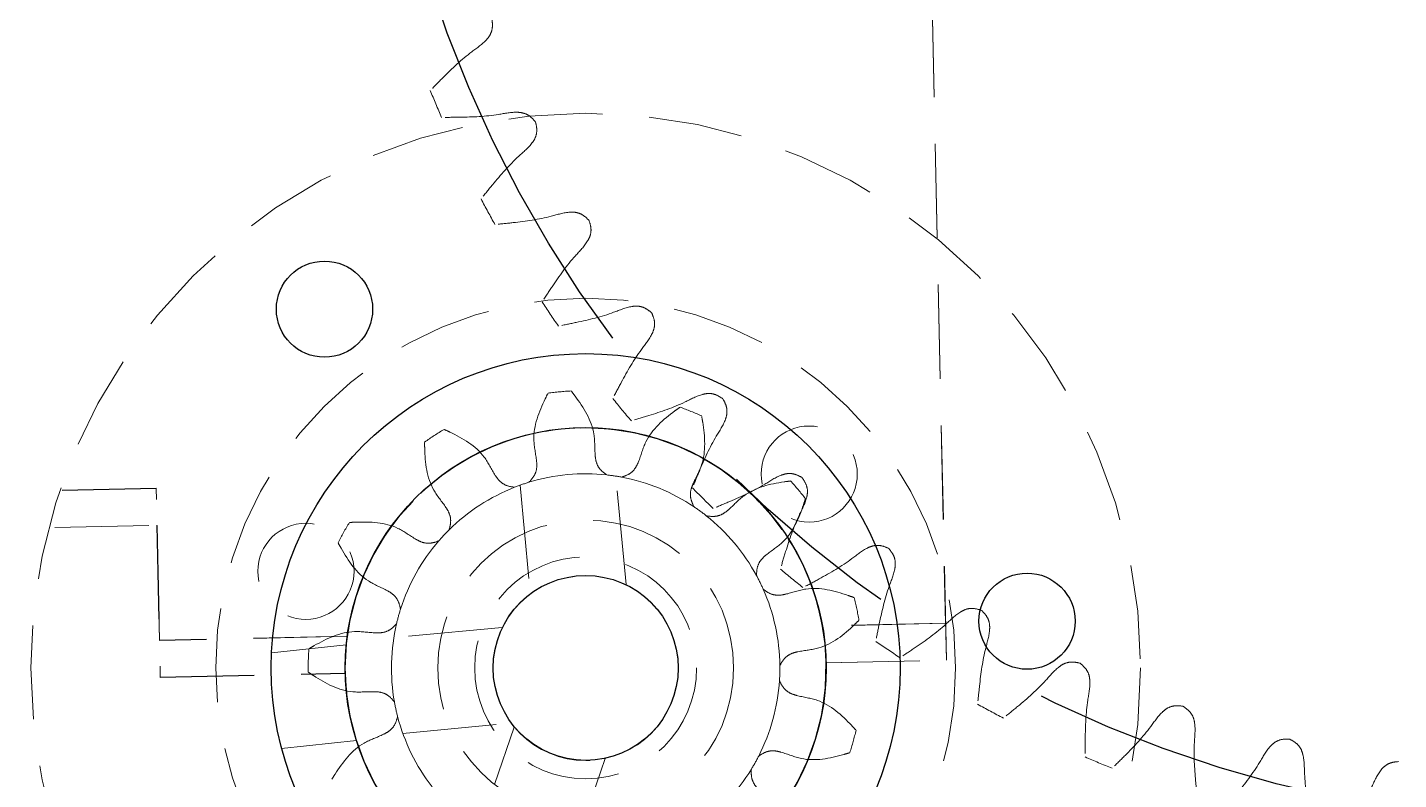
# Model space of a CAD drawing. Header units: millimetres. Extents: x 0 to 420, y 0 to 297.
# Drawn here: x 92.2 to 110.73, y 220.93 to 231.11 of the extents above; entities that cross this region are included whole.
import ezdxf

# ---------------------------------------------------------------- set-up
doc = ezdxf.new("R2010")
doc.units = ezdxf.units.MM
doc.linetypes.add('CENTERX2', pattern=[20.32, 12.7, -2.54, 2.54, -2.54])
doc.linetypes.add('HIDDEN', pattern=[1.905, 1.27, -0.635])

msp = doc.modelspace()

# ---------------------------------------------------------------- linework, layer by layer
at = {"color": 7, "linetype": 'HIDDEN', "lineweight": 18}
for p, q in [((104.258, 239.054), (104.606, 223.048)), ((104.258, 239.052), (104.607, 223.047)), ((104.617, 222.549), (104.269, 238.554)), ((104.618, 222.547), (104.269, 238.552)), ((100.288, 223.573), (100.15, 225.037)), ((93.937, 224.873), (84.939, 224.678)), ((93.938, 224.871), (84.94, 224.675)), ((93.981, 222.817), (93.937, 224.873)), ((93.983, 222.815), (93.938, 224.871)), ((98.856, 224.917), (98.994, 223.449)), ((84.95, 224.178), (93.948, 224.374)), ((84.951, 224.175), (93.949, 224.371)), ((93.948, 224.374), (93.992, 222.317)), ((93.949, 224.371), (93.993, 222.315)), ((98.614, 222.99), (97.148, 222.852)), ((104.606, 223.048), (102.941, 223.012)), ((104.607, 223.047), (102.942, 223.011)), ((96.52, 222.873), (93.981, 222.817)), ((96.521, 222.871), (93.983, 222.815)), ((96.505, 222.755), (95.497, 222.648)), ((102.99, 222.513), (104.617, 222.549)), ((102.991, 222.512), (104.618, 222.547)), ((93.992, 222.317), (96.492, 222.372)), ((93.993, 222.315), (96.493, 222.37)), ((97.269, 221.558), (98.735, 221.696)), ((98.777, 221.642), (98.509, 220.866)), ((95.633, 221.356), (96.643, 221.462)), ((99.738, 220.441), (100.006, 221.219))]:
    msp.add_line(p, q, dxfattribs=at)
at = {"color": 7, "linetype": 'Continuous', "lineweight": 25}
for p, q in [((95.497, 222.648), (95.496, 222.648)), ((95.632, 221.355), (95.633, 221.356))]:
    msp.add_line(p, q, dxfattribs=at)
for centre, radius in [((99.742, 222.444), 43.065), ((96.212, 227.295), 0.65), ((99.742, 222.444), 4.25), ((99.742, 222.444), 3.25), ((99.742, 222.444), 3.25), ((99.742, 222.444), 1.25), ((99.742, 222.444), 1.25), ((105.708, 223.075), 0.65)]:
    msp.add_circle(centre, radius, dxfattribs=at)
at = {"color": 7, "linetype": 'CENTERX2'}
for centre, radius in [((113.135, 236.616), 16.25), ((99.742, 222.444), 3.25)]:
    msp.add_circle(centre, radius, dxfattribs=at)
at = {"color": 7, "linetype": 'HIDDEN', "lineweight": 18}
for centre, radius in [((99.742, 222.444), 7.5), ((99.742, 222.444), 5), ((99.742, 222.441), 3.25), ((102.763, 225.065), 0.65), ((99.742, 222.444), 2), ((95.961, 223.75), 0.65), ((99.742, 222.444), 1.5), ((99.742, 222.441), 1.25)]:
    msp.add_circle(centre, radius, dxfattribs=at)
for centre, radius, start, end in [((113.135, 236.616), 16.75, 202.3306, 203.681), ((113.135, 236.616), 15.625, 205.7567, 205.7933), ((113.135, 236.616), 16.75, 207.8691, 209.2194), ((113.135, 236.616), 15.625, 211.2951, 211.3318), ((113.135, 236.616), 16.75, 213.4075, 214.7579), ((113.135, 236.616), 15.625, 216.8336, 216.8703), ((99.742, 222.444), 3.75, 92.9754, 97.787), ((113.135, 236.616), 16.75, 218.946, 220.2963), ((99.742, 222.444), 3.75, 65.2831, 70.0947), ((113.135, 236.616), 15.625, 222.3721, 222.4087), ((99.741, 222.442), 3.25, 10.0959, 172.3961), ((99.742, 222.441), 3.25, 10.0991, 172.3993), ((99.742, 222.444), 3.75, 120.6677, 125.4793), ((99.742, 222.444), 2.625, 83.7538, 107.0086), ((99.742, 222.444), 2.625, 79.3163, 83.7538), ((99.742, 222.444), 2.625, 56.0615, 79.3163), ((113.135, 236.616), 15.625, 227.9105, 227.9472), ((99.742, 222.444), 2.625, 111.4461, 134.701), ((99.742, 222.444), 2.625, 107.0086, 111.4461), ((113.135, 236.616), 16.75, 224.4844, 225.8348), ((99.742, 222.444), 3.75, 37.5908, 42.4024), ((99.742, 222.444), 2.625, 51.624, 56.0615), ((99.742, 222.444), 2.625, 28.3692, 51.624), ((99.742, 222.444), 3.75, 148.36, 153.1717), ((99.742, 222.444), 2.625, 134.701, 139.1384), ((99.742, 222.444), 2.625, 139.1384, 162.3933), ((113.135, 236.616), 15.625, 233.449, 233.4856), ((99.742, 222.444), 2.625, 23.9317, 28.3692), ((113.135, 236.616), 16.75, 230.0229, 231.3733), ((99.742, 222.444), 2.625, 0.6769, 23.9317), ((99.742, 222.444), 3.75, 9.8985, 14.7101), ((99.742, 222.444), 2.625, 162.3933, 166.8307), ((113.135, 236.616), 15.625, 238.9874, 239.0241), ((99.742, 222.444), 2.625, 166.8307, 190.0856), ((113.135, 236.616), 16.75, 235.5614, 236.9117), ((99.742, 222.444), 3.75, 176.0524, 180.864), ((99.741, 222.442), 3.25, 181.246, 1.246), ((99.742, 222.441), 3.25, 181.2492, 1.2492), ((99.742, 222.444), 2.625, 356.2394, 0.6769), ((113.135, 236.616), 15.625, 244.5259, 244.5626), ((99.742, 222.444), 2.625, 332.9846, 356.2394), ((99.742, 222.444), 2.625, 190.0856, 194.5231), ((113.135, 236.616), 16.75, 241.0998, 242.4502), ((113.135, 236.616), 15.625, 250.0644, 250.101), ((99.742, 222.444), 2.625, 194.5231, 217.7779), ((99.742, 222.444), 3.75, 342.2062, 347.0178), ((113.135, 236.616), 15.625, 255.6028, 255.6395), ((99.742, 222.444), 2.625, 328.5471, 332.9846), ((113.135, 236.616), 16.75, 246.6383, 247.9886), ((99.742, 222.444), 2.625, 305.2923, 328.5471)]:
    msp.add_arc(centre, radius, start, end, dxfattribs=at)
for points, knots in [([(98.477, 231.207), (98.481, 231.17), (98.487, 231.103), (98.458, 231.01), (98.37, 230.893), (98.126, 230.731), (97.878, 230.494), (97.699, 230.31), (97.642, 230.252)], [0, 0, 0, 0, 0.083757, 0.152386, 0.216575, 0.414392, 0.81295, 1, 1, 1, 1]), ([(99.063, 229.826), (99.039, 229.854), (98.996, 229.906), (98.908, 229.949), (98.763, 229.967), (98.477, 229.904), (98.134, 229.89), (97.878, 229.889), (97.796, 229.888)], [0, 0, 0, 0, 0.083757, 0.152386, 0.216575, 0.414392, 0.81295, 1, 1, 1, 1]), ([(99.067, 229.817), (99.075, 229.781), (99.088, 229.715), (99.068, 229.619), (98.991, 229.495), (98.764, 229.31), (98.54, 229.05), (98.379, 228.85), (98.328, 228.786)], [0, 0, 0, 0, 0.083757, 0.152386, 0.216575, 0.414392, 0.81295, 1, 1, 1, 1]), ([(99.784, 228.5), (99.757, 228.525), (99.709, 228.572), (99.618, 228.607), (99.472, 228.61), (99.193, 228.52), (98.853, 228.473), (98.598, 228.448), (98.517, 228.439)], [0, 0, 0, 0, 0.0837574, 0.1523862, 0.2165752, 0.4143916, 0.8129503, 1, 1, 1, 1]), ([(99.789, 228.491), (99.8, 228.456), (99.82, 228.391), (99.809, 228.294), (99.744, 228.163), (99.536, 227.957), (99.338, 227.677), (99.198, 227.462), (99.153, 227.393)], [0, 0, 0, 0, 0.083757, 0.152386, 0.216575, 0.414392, 0.81295, 1, 1, 1, 1]), ([(100.63, 227.249), (100.601, 227.272), (100.548, 227.314), (100.454, 227.34), (100.308, 227.329), (100.04, 227.212), (99.706, 227.133), (99.455, 227.083), (99.374, 227.067)], [0, 0, 0, 0, 0.083757, 0.152386, 0.216575, 0.414392, 0.81295, 1, 1, 1, 1]), ([(100.636, 227.241), (100.65, 227.207), (100.676, 227.144), (100.674, 227.047), (100.622, 226.91), (100.435, 226.685), (100.265, 226.387), (100.146, 226.16), (100.108, 226.087)], [0, 0, 0, 0, 0.083757, 0.152386, 0.216575, 0.414392, 0.81295, 1, 1, 1, 1]), ([(98.974, 224.954), (99.002, 224.984), (99.053, 225.039), (99.085, 225.144), (99.076, 225.306), (98.998, 225.622), (99.122, 225.937), (99.221, 226.134), (99.233, 226.159)], [0, 0, 0, 0, 0.097265, 0.176196, 0.251012, 0.478778, 0.932445, 1, 1, 1, 1]), ([(100.027, 225.053), (99.994, 225.078), (99.933, 225.122), (99.882, 225.22), (99.861, 225.38), (99.879, 225.705), (99.698, 225.992), (99.564, 226.166), (99.547, 226.189)], [0, 0, 0, 0, 0.097265, 0.176196, 0.251012, 0.478778, 0.932445, 1, 1, 1, 1]), ([(101.592, 226.086), (101.561, 226.106), (101.505, 226.143), (101.409, 226.16), (101.265, 226.134), (101.009, 225.992), (100.684, 225.881), (100.438, 225.807), (100.36, 225.783)], [0, 0, 0, 0, 0.083757, 0.152386, 0.216575, 0.414392, 0.81295, 1, 1, 1, 1]), ([(100.228, 225.023), (100.267, 225.037), (100.339, 225.062), (100.415, 225.14), (100.483, 225.288), (100.56, 225.603), (100.816, 225.825), (100.995, 225.953), (101.018, 225.97)], [0, 0, 0, 0, 0.097265, 0.176196, 0.251012, 0.478778, 0.932445, 1, 1, 1, 1]), ([(101.599, 226.078), (101.616, 226.046), (101.648, 225.986), (101.656, 225.889), (101.618, 225.748), (101.453, 225.506), (101.313, 225.192), (101.216, 224.955), (101.185, 224.879)], [0, 0, 0, 0, 0.0837574, 0.1523862, 0.2165752, 0.4143916, 0.8129503, 1, 1, 1, 1]), ([(101.207, 224.621), (101.189, 224.659), (101.156, 224.727), (101.156, 224.836), (101.212, 224.988), (101.378, 225.267), (101.352, 225.606), (101.314, 225.822), (101.31, 225.85)], [0, 0, 0, 0, 0.097265, 0.176196, 0.251012, 0.478778, 0.932445, 1, 1, 1, 1]), ([(98.782, 224.887), (98.741, 224.893), (98.666, 224.904), (98.576, 224.967), (98.482, 225.099), (98.347, 225.395), (98.054, 225.565), (97.855, 225.657), (97.829, 225.669)], [0, 0, 0, 0, 0.0972649, 0.1761957, 0.251012, 0.4787776, 0.9324452, 1, 1, 1, 1]), ([(97.895, 224.309), (97.906, 224.35), (97.926, 224.422), (97.905, 224.53), (97.822, 224.669), (97.606, 224.912), (97.569, 225.249), (97.565, 225.469), (97.565, 225.497)], [0, 0, 0, 0, 0.097265, 0.176196, 0.251012, 0.478778, 0.932445, 1, 1, 1, 1]), ([(102.662, 225.021), (102.629, 225.038), (102.57, 225.069), (102.473, 225.077), (102.332, 225.038), (102.091, 224.872), (101.778, 224.729), (101.541, 224.632), (101.465, 224.601)], [0, 0, 0, 0, 0.083757, 0.152386, 0.216575, 0.414392, 0.81295, 1, 1, 1, 1]), ([(102.67, 225.014), (102.69, 224.983), (102.727, 224.927), (102.745, 224.831), (102.72, 224.687), (102.58, 224.43), (102.47, 224.105), (102.397, 223.859), (102.374, 223.78)], [0, 0, 0, 0, 0.083757, 0.152386, 0.216575, 0.414392, 0.81295, 1, 1, 1, 1]), ([(101.371, 224.501), (101.412, 224.495), (101.487, 224.485), (101.591, 224.518), (101.719, 224.618), (101.935, 224.861), (102.265, 224.939), (102.482, 224.968), (102.511, 224.972)], [0, 0, 0, 0, 0.097265, 0.176196, 0.251012, 0.478778, 0.932445, 1, 1, 1, 1]), ([(102.051, 223.691), (102.053, 223.732), (102.055, 223.808), (102.106, 223.905), (102.226, 224.014), (102.503, 224.183), (102.637, 224.495), (102.704, 224.704), (102.713, 224.731)], [0, 0, 0, 0, 0.097265, 0.176196, 0.251012, 0.478778, 0.932445, 1, 1, 1, 1]), ([(97.756, 224.161), (97.717, 224.147), (97.646, 224.123), (97.537, 224.136), (97.393, 224.21), (97.136, 224.409), (96.797, 224.423), (96.577, 224.412), (96.549, 224.411)], [0, 0, 0, 0, 0.097265, 0.176196, 0.251012, 0.478778, 0.932445, 1, 1, 1, 1]), ([(97.24, 223.238), (97.231, 223.278), (97.214, 223.352), (97.146, 223.438), (97.007, 223.522), (96.704, 223.637), (96.514, 223.918), (96.409, 224.111), (96.395, 224.136)], [0, 0, 0, 0, 0.097265, 0.176196, 0.251012, 0.478778, 0.932445, 1, 1, 1, 1]), ([(103.83, 224.064), (103.796, 224.078), (103.734, 224.103), (103.636, 224.101), (103.499, 224.049), (103.276, 223.86), (102.978, 223.689), (102.752, 223.569), (102.679, 223.53)], [0, 0, 0, 0, 0.083757, 0.152386, 0.216575, 0.414392, 0.81295, 1, 1, 1, 1]), ([(103.838, 224.058), (103.862, 224.029), (103.904, 223.977), (103.931, 223.883), (103.92, 223.737), (103.805, 223.468), (103.728, 223.134), (103.679, 222.882), (103.663, 222.802)], [0, 0, 0, 0, 0.083757, 0.152386, 0.216575, 0.414392, 0.81295, 1, 1, 1, 1]), ([(102.141, 223.508), (102.175, 223.484), (102.236, 223.44), (102.344, 223.421), (102.503, 223.449), (102.807, 223.565), (103.135, 223.48), (103.342, 223.405), (103.369, 223.396)], [0, 0, 0, 0, 0.097265, 0.176196, 0.251012, 0.478778, 0.932445, 1, 1, 1, 1]), ([(105.085, 223.224), (105.05, 223.235), (104.985, 223.254), (104.888, 223.243), (104.757, 223.178), (104.553, 222.968), (104.273, 222.769), (104.059, 222.627), (103.991, 222.582)], [0, 0, 0, 0, 0.083757, 0.152386, 0.216575, 0.414392, 0.81295, 1, 1, 1, 1]), ([(105.094, 223.219), (105.12, 223.193), (105.167, 223.145), (105.202, 223.054), (105.206, 222.908), (105.118, 222.629), (105.073, 222.289), (105.048, 222.033), (105.04, 221.952)], [0, 0, 0, 0, 0.0837574, 0.1523862, 0.2165752, 0.4143916, 0.8129503, 1, 1, 1, 1]), ([(97.186, 223.042), (97.157, 223.011), (97.106, 222.956), (97.003, 222.918), (96.841, 222.916), (96.521, 222.973), (96.214, 222.828), (96.025, 222.716), (96, 222.702)], [0, 0, 0, 0, 0.097265, 0.176196, 0.251012, 0.478778, 0.932445, 1, 1, 1, 1]), ([(102.366, 222.475), (102.387, 222.511), (102.424, 222.577), (102.514, 222.639), (102.671, 222.679), (102.995, 222.701), (103.259, 222.914), (103.415, 223.068), (103.436, 223.088)], [0, 0, 0, 0, 0.097265, 0.176196, 0.251012, 0.478778, 0.932445, 1, 1, 1, 1]), ([(106.415, 222.51), (106.379, 222.517), (106.313, 222.53), (106.217, 222.509), (106.093, 222.432), (105.91, 222.204), (105.651, 221.978), (105.452, 221.817), (105.388, 221.765)], [0, 0, 0, 0, 0.083757, 0.152386, 0.216575, 0.414392, 0.81295, 1, 1, 1, 1]), ([(106.424, 222.506), (106.453, 222.482), (106.504, 222.439), (106.548, 222.352), (106.566, 222.207), (106.505, 221.92), (106.493, 221.577), (106.493, 221.321), (106.494, 221.239)], [0, 0, 0, 0, 0.083757, 0.152386, 0.216575, 0.414392, 0.81295, 1, 1, 1, 1]), ([(97.157, 221.984), (97.13, 222.016), (97.082, 222.073), (96.981, 222.117), (96.819, 222.128), (96.497, 222.089), (96.198, 222.249), (96.016, 222.371), (95.992, 222.387)], [0, 0, 0, 0, 0.097265, 0.176196, 0.251012, 0.478778, 0.932445, 1, 1, 1, 1]), ([(102.361, 222.271), (102.379, 222.234), (102.413, 222.167), (102.5, 222.1), (102.654, 222.051), (102.977, 222.012), (103.228, 221.784), (103.377, 221.622), (103.396, 221.601)], [0, 0, 0, 0, 0.097265, 0.176196, 0.251012, 0.478778, 0.932445, 1, 1, 1, 1]), ([(107.808, 221.927), (107.771, 221.931), (107.704, 221.937), (107.611, 221.908), (107.495, 221.818), (107.335, 221.574), (107.099, 221.324), (106.916, 221.144), (106.858, 221.087)], [0, 0, 0, 0, 0.083757, 0.152386, 0.216575, 0.414392, 0.81295, 1, 1, 1, 1]), ([(107.817, 221.924), (107.848, 221.903), (107.904, 221.865), (107.956, 221.783), (107.988, 221.64), (107.954, 221.349), (107.976, 221.006), (108.001, 220.751), (108.009, 220.67)], [0, 0, 0, 0, 0.083757, 0.152386, 0.216575, 0.414392, 0.81295, 1, 1, 1, 1]), ([(97.2, 221.785), (97.189, 221.745), (97.169, 221.673), (97.096, 221.591), (96.953, 221.514), (96.644, 221.415), (96.439, 221.145), (96.324, 220.958), (96.309, 220.934)], [0, 0, 0, 0, 0.0972649, 0.1761957, 0.251012, 0.4787776, 0.9324452, 1, 1, 1, 1]), ([(109.25, 221.482), (109.213, 221.482), (109.146, 221.482), (109.057, 221.443), (108.95, 221.343), (108.813, 221.084), (108.603, 220.813), (108.438, 220.616), (108.386, 220.553)], [0, 0, 0, 0, 0.083757, 0.152386, 0.216575, 0.414392, 0.81295, 1, 1, 1, 1]), ([(109.26, 221.479), (109.293, 221.461), (109.352, 221.429), (109.412, 221.352), (109.457, 221.213), (109.452, 220.92), (109.506, 220.581), (109.556, 220.33), (109.572, 220.249)], [0, 0, 0, 0, 0.083757, 0.152386, 0.216575, 0.414392, 0.81295, 1, 1, 1, 1]), ([(102.08, 221.251), (102.115, 221.274), (102.178, 221.315), (102.287, 221.328), (102.445, 221.291), (102.742, 221.159), (103.075, 221.226), (103.285, 221.289), (103.312, 221.298)], [0, 0, 0, 0, 0.097265, 0.176196, 0.251012, 0.478778, 0.932445, 1, 1, 1, 1]), ([(110.729, 221.177), (110.692, 221.174), (110.625, 221.167), (110.54, 221.12), (110.443, 221.01), (110.333, 220.739), (110.149, 220.449), (110.004, 220.238), (109.958, 220.17)], [0, 0, 0, 0, 0.083757, 0.152386, 0.216575, 0.414392, 0.81295, 1, 1, 1, 1]), ([(101.981, 221.074), (101.98, 221.032), (101.978, 220.957), (102.024, 220.857), (102.138, 220.742), (102.406, 220.558), (102.522, 220.239), (102.578, 220.027), (102.586, 219.999)], [0, 0, 0, 0, 0.0972649, 0.1761957, 0.251012, 0.4787776, 0.9324452, 1, 1, 1, 1])]:
    msp.add_open_spline(points, degree=3, knots=knots, dxfattribs=at)

doc.saveas('drawing.dxf')
